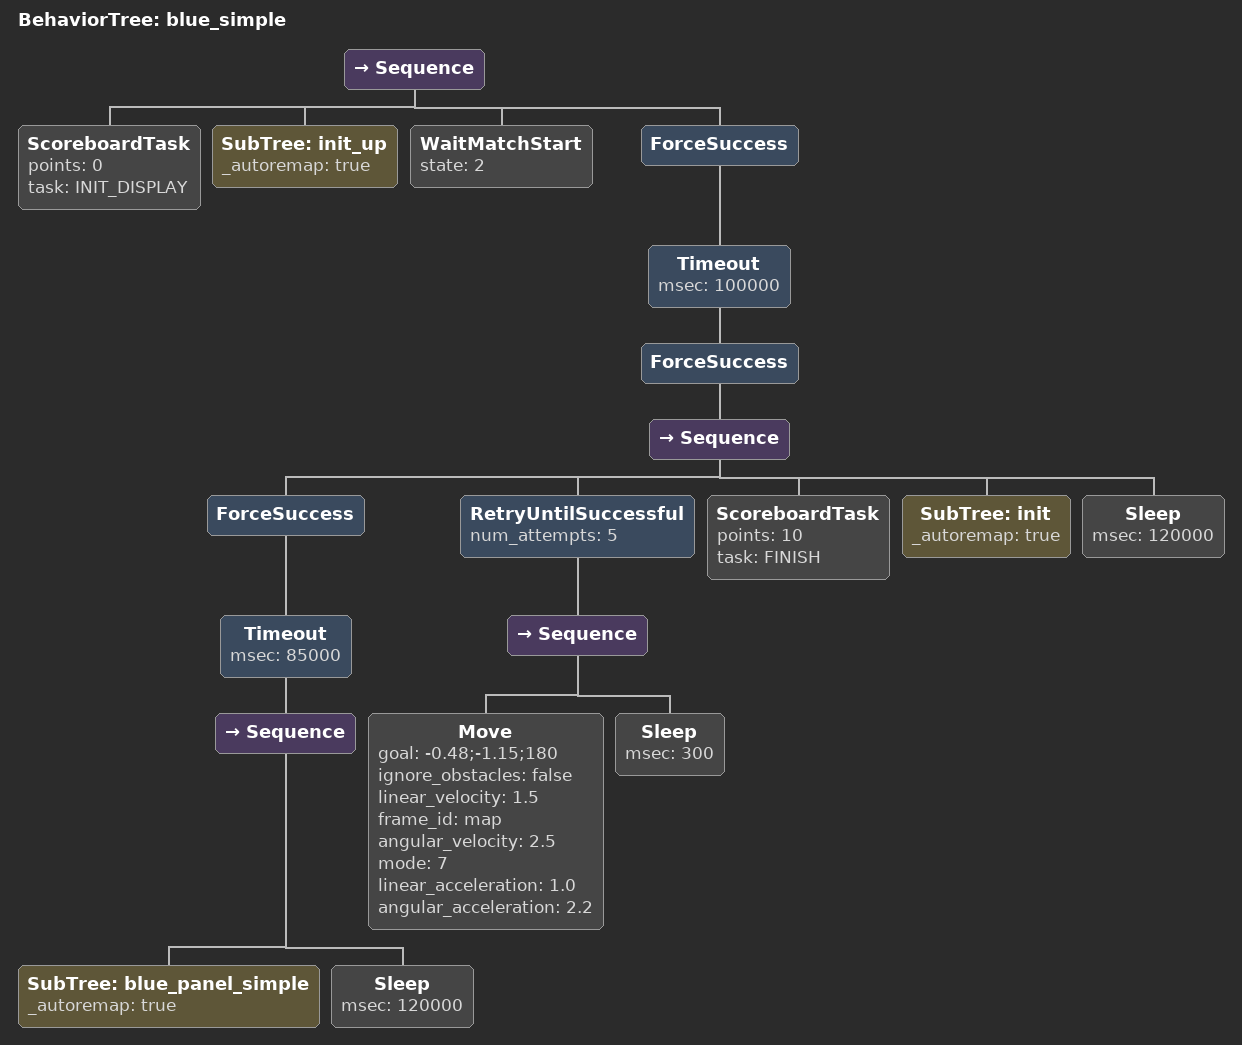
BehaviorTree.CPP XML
<?xml version="1.0" encoding="UTF-8"?>
<root BTCPP_format="4">
<BehaviorTree ID="blue_simple">
    <Sequence>
      <ScoreboardTask points="0"
                      task="INIT_DISPLAY"/>
      <SubTree ID="init_up"
               _autoremap="true"/>
      <WaitMatchStart state="2"/>
      <ForceSuccess>
        <Timeout msec="100000">
          <ForceSuccess>
            <Sequence>
              <ForceSuccess>
                <Timeout msec="85000">
                  <Sequence>
                    <SubTree ID="blue_panel_simple"
                             _autoremap="true"/>
                    <Sleep msec="120000"/>
                  </Sequence>
                </Timeout>
              </ForceSuccess>
              <RetryUntilSuccessful num_attempts="5">
                <Sequence>
                  <Move goal="-0.48;-1.15;180"
                        ignore_obstacles="false"
                        linear_velocity="1.5"
                        frame_id="map"
                        angular_velocity="2.5"
                        mode="7"
                        linear_acceleration="1.0"
                        angular_acceleration="2.2"/>
                  <Sleep msec="300"/>
                </Sequence>
              </RetryUntilSuccessful>
              <ScoreboardTask points="10"
                              task="FINISH"/>
              <SubTree ID="init"
                       _autoremap="true"/>
              <Sleep msec="120000"/>
            </Sequence>
          </ForceSuccess>
        </Timeout>
      </ForceSuccess>
    </Sequence>
  </BehaviorTree>

</root>
